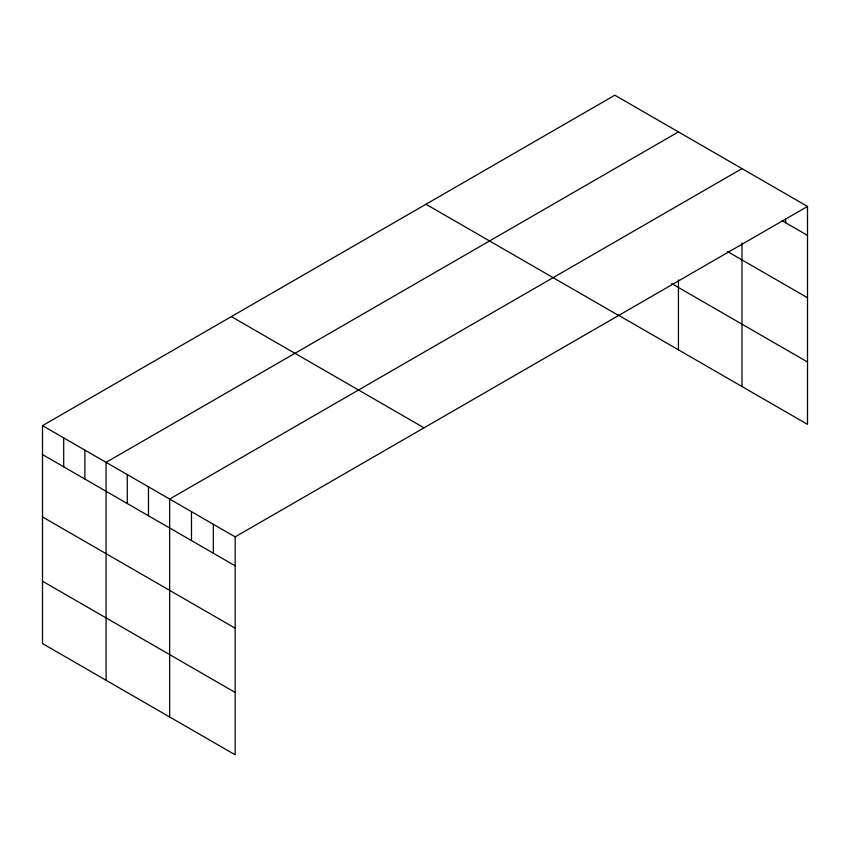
<?xml version="1.0" encoding="UTF-8"?>
<svg xmlns="http://www.w3.org/2000/svg" width="850" height="850" viewBox="0 0 850 850"><rect width="100%" height="100%" fill="white"/><g stroke="black" fill="none" stroke-linecap="round" stroke-linejoin="round"><path stroke-width="1.27" d="M807.5 206.433L235.153 536.881L235.153 754.789L42.5 643.567L42.5 425.648L614.847 95.211L807.5 206.433L807.5 424.352L618.194 315.053M678.428 131.909L106.08 462.358L106.08 680.266M741.997 168.619L169.649 499.056L169.649 716.975M782.223 220.777L807.5 235.376M727.494 251.547L807.5 297.734M671.734 283.603L807.5 361.983M425.978 204.255L618.63 315.478M231.37 316.604L424.022 427.826M42.5 425.648L235.153 536.881M42.5 454.591L235.153 565.813M42.5 516.949L235.153 628.182M42.5 581.198L235.153 692.431M785.666 218.822L785.666 222.764M741.997 243.026L741.997 386.538M678.428 279.905L678.428 349.828M213.318 524.269L213.318 553.212M191.484 511.668L191.484 540.6M148.463 486.827L148.463 515.769M127.266 474.587L127.266 503.529M84.883 450.118L84.883 479.06M63.697 437.888L63.697 466.82"/></g></svg>
